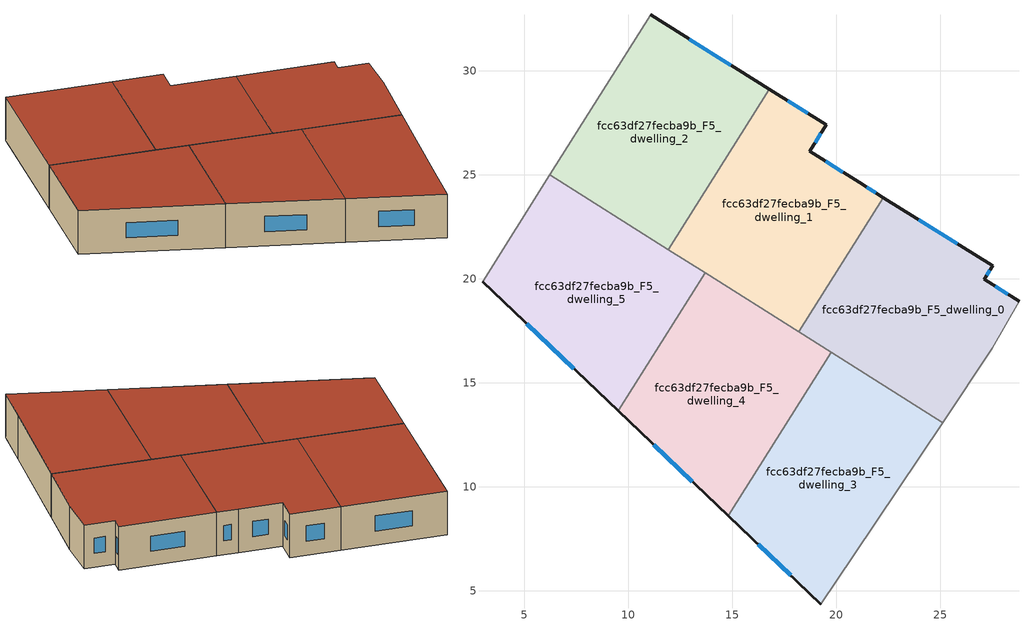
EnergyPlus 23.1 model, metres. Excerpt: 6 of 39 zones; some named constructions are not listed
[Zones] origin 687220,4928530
fcc63df27fecba9b_F5_dwelling_0
 floor to fcc63df27fecba9b_F4_dwelling_0 (EU_floor_Construction): 27.51,20.62 27.1,19.97 28.78,18.93 27.5,16.67 25.11,13.1 18.19,17.46 22.26,23.91 z15
 wall outside (EU_wall_Construction): 28.78,18.93 27.1,19.97 27.51,20.62 22.26,23.91 z15:18
 wall adiabatic (EU_wall_Construction): 25.11,13.1 27.5,16.67 28.78,18.93 z15:18
 wall to fcc63df27fecba9b_F5_dwelling_1 (EU_wall_Construction): 22.26,23.91 18.19,17.46 z15:18
 wall to fcc63df27fecba9b_F5_dwelling_3 (EU_wall_Construction): 19.75,16.48 25.11,13.1 z15:18
 wall to fcc63df27fecba9b_F5_dwelling_4 (EU_wall_Construction): 18.19,17.46 19.75,16.48 z15:18
 window (EU_Window_Construction): 25.8,21.69 23.97,22.84 / 27.23,20.19 27.38,20.41 / 28.23,19.27 27.65,19.64 z15.98:17.02
 roof outside (EU_roof_Construction): 25.11,13.1 27.5,16.67 28.78,18.93 27.1,19.97 27.51,20.62 22.26,23.91 18.19,17.46 z18
fcc63df27fecba9b_F5_dwelling_1
 floor to fcc63df27fecba9b_F4_dwelling_1 (EU_floor_Construction): 19.52,27.41 18.72,26.13 21.09,24.64 22.26,23.91 18.19,17.46 11.92,21.41 16.78,29.12 z15
 wall outside (EU_wall_Construction): 22.26,23.91 21.09,24.64 18.72,26.13 19.52,27.41 16.78,29.12 z15:18
 wall to fcc63df27fecba9b_F5_dwelling_2 (EU_wall_Construction): 16.78,29.12 11.92,21.41 z15:18
 wall to fcc63df27fecba9b_F5_dwelling_4 (EU_wall_Construction): 13.69,20.29 18.19,17.46 z15:18
 wall to fcc63df27fecba9b_F5_dwelling_5 (EU_wall_Construction): 11.92,21.41 13.69,20.29 z15:18
 window (EU_Window_Construction): 18.63,27.96 17.67,28.56 / 18.98,26.55 19.26,26.99 / 20.32,25.13 19.49,25.65 / 21.88,24.15 21.47,24.41 z15.98:17.02
 roof outside (EU_roof_Construction): 18.19,17.46 22.26,23.91 21.09,24.64 18.72,26.13 19.52,27.41 16.78,29.12 11.92,21.41 z18
fcc63df27fecba9b_F5_dwelling_2
 floor to fcc63df27fecba9b_F4_dwelling_2 (EU_floor_Construction): 16.78,29.12 11.92,21.41 6.22,25 11.07,32.7 z15
 wall outside (EU_wall_Construction): 16.78,29.12 11.07,32.7 z15:18
 wall adiabatic (EU_wall_Construction): 11.07,32.7 6.22,25 z15:18
 wall to fcc63df27fecba9b_F5_dwelling_5 (EU_wall_Construction): 6.22,25 11.92,21.41 z15:18
 window (EU_Window_Construction): 14.93,30.28 12.93,31.53 z15.98:17.02
 roof outside (EU_roof_Construction): 11.92,21.41 16.78,29.12 11.07,32.7 6.22,25 z18
fcc63df27fecba9b_F5_dwelling_3
 floor to fcc63df27fecba9b_F4_dwelling_3 (EU_floor_Construction): 25.11,13.1 20.84,6.73 19.25,4.37 14.79,8.62 19.75,16.47 z15
 wall outside (EU_wall_Construction): 14.79,8.62 19.25,4.37 z15:18
 wall adiabatic (EU_wall_Construction): 19.25,4.37 20.84,6.73 25.11,13.1 z15:18
 wall to fcc63df27fecba9b_F5_dwelling_4 (EU_wall_Construction): 19.75,16.47 14.79,8.62 z15:18
 window (EU_Window_Construction): 16.24,7.23 17.8,5.75 z15.98:17.02
 roof outside (EU_roof_Construction): 20.84,6.73 25.11,13.1 19.75,16.47 14.79,8.62 19.25,4.37 z18
fcc63df27fecba9b_F5_dwelling_4
 floor to fcc63df27fecba9b_F4_dwelling_4 (EU_floor_Construction): 19.75,16.47 14.79,8.62 9.51,13.66 13.69,20.29 z15
 wall outside (EU_wall_Construction): 9.51,13.66 14.79,8.62 z15:18
 wall to fcc63df27fecba9b_F5_dwelling_5 (EU_wall_Construction): 13.69,20.29 9.51,13.66 z15:18
 window (EU_Window_Construction): 11.23,12.02 13.07,10.26 z15.98:17.02
 roof outside (EU_roof_Construction): 14.79,8.62 19.75,16.47 13.69,20.29 9.51,13.66 z18
fcc63df27fecba9b_F5_dwelling_5
 floor to fcc63df27fecba9b_F4_dwelling_5 (EU_floor_Construction): 13.69,20.29 9.51,13.66 2.99,19.88 6.22,25 z15
 wall outside (EU_wall_Construction): 2.99,19.88 9.51,13.66 z15:18
 wall adiabatic (EU_wall_Construction): 6.22,25 2.99,19.88 z15:18
 window (EU_Window_Construction): 5.11,17.85 7.39,15.68 z15.98:17.02
 roof outside (EU_roof_Construction): 9.51,13.66 13.69,20.29 6.22,25 2.99,19.88 z18
[SCHEDULE:FILE] Column Number=1; Rows to Skip at Top=0; Number of Hours of Data=8760; Column Separator=Comma; Interpolate to Timestep=No; Minutes per Item=60; Adjust Schedule for Daylight Savings=Yes
Name | File
EU_Step8_GainSchedule_fcc63df27fecba9b_F3_dwelling_0_f000 | ../../schedules/fcc63df27fecba9b/fcc63df27fecba9b_F3_dwelling_0_f000_gain.csv
EU_Step8_GainSchedule_fcc63df27fecba9b_F3_dwelling_1_f000 | ../../schedules/fcc63df27fecba9b/fcc63df27fecba9b_F3_dwelling_1_f000_gain.csv
EU_Step8_GainSchedule_fcc63df27fecba9b_F3_dwelling_2_f000 | ../../schedules/fcc63df27fecba9b/fcc63df27fecba9b_F3_dwelling_2_f000_gain.csv
EU_Step8_GainSchedule_fcc63df27fecba9b_F3_dwelling_3_f000 | ../../schedules/fcc63df27fecba9b/fcc63df27fecba9b_F3_dwelling_3_f000_gain.csv
EU_Step8_GainSchedule_fcc63df27fecba9b_F3_dwelling_4_f000 | ../../schedules/fcc63df27fecba9b/fcc63df27fecba9b_F3_dwelling_4_f000_gain.csv
EU_Step8_GainSchedule_fcc63df27fecba9b_F3_dwelling_5_f000 | ../../schedules/fcc63df27fecba9b/fcc63df27fecba9b_F3_dwelling_5_f000_gain.csv
EU_Step8_GainSchedule_fcc63df27fecba9b_F4_dwelling_0_f000 | ../../schedules/fcc63df27fecba9b/fcc63df27fecba9b_F4_dwelling_0_f000_gain.csv
EU_Step8_GainSchedule_fcc63df27fecba9b_F4_dwelling_1_f000 | ../../schedules/fcc63df27fecba9b/fcc63df27fecba9b_F4_dwelling_1_f000_gain.csv
EU_Step8_GainSchedule_fcc63df27fecba9b_F4_dwelling_2_f000 | ../../schedules/fcc63df27fecba9b/fcc63df27fecba9b_F4_dwelling_2_f000_gain.csv
EU_Step8_GainSchedule_fcc63df27fecba9b_F4_dwelling_3_f000 | ../../schedules/fcc63df27fecba9b/fcc63df27fecba9b_F4_dwelling_3_f000_gain.csv
EU_Step8_GainSchedule_fcc63df27fecba9b_F4_dwelling_4_f000 | ../../schedules/fcc63df27fecba9b/fcc63df27fecba9b_F4_dwelling_4_f000_gain.csv
EU_Step8_GainSchedule_fcc63df27fecba9b_F4_dwelling_5_f000 | ../../schedules/fcc63df27fecba9b/fcc63df27fecba9b_F4_dwelling_5_f000_gain.csv
